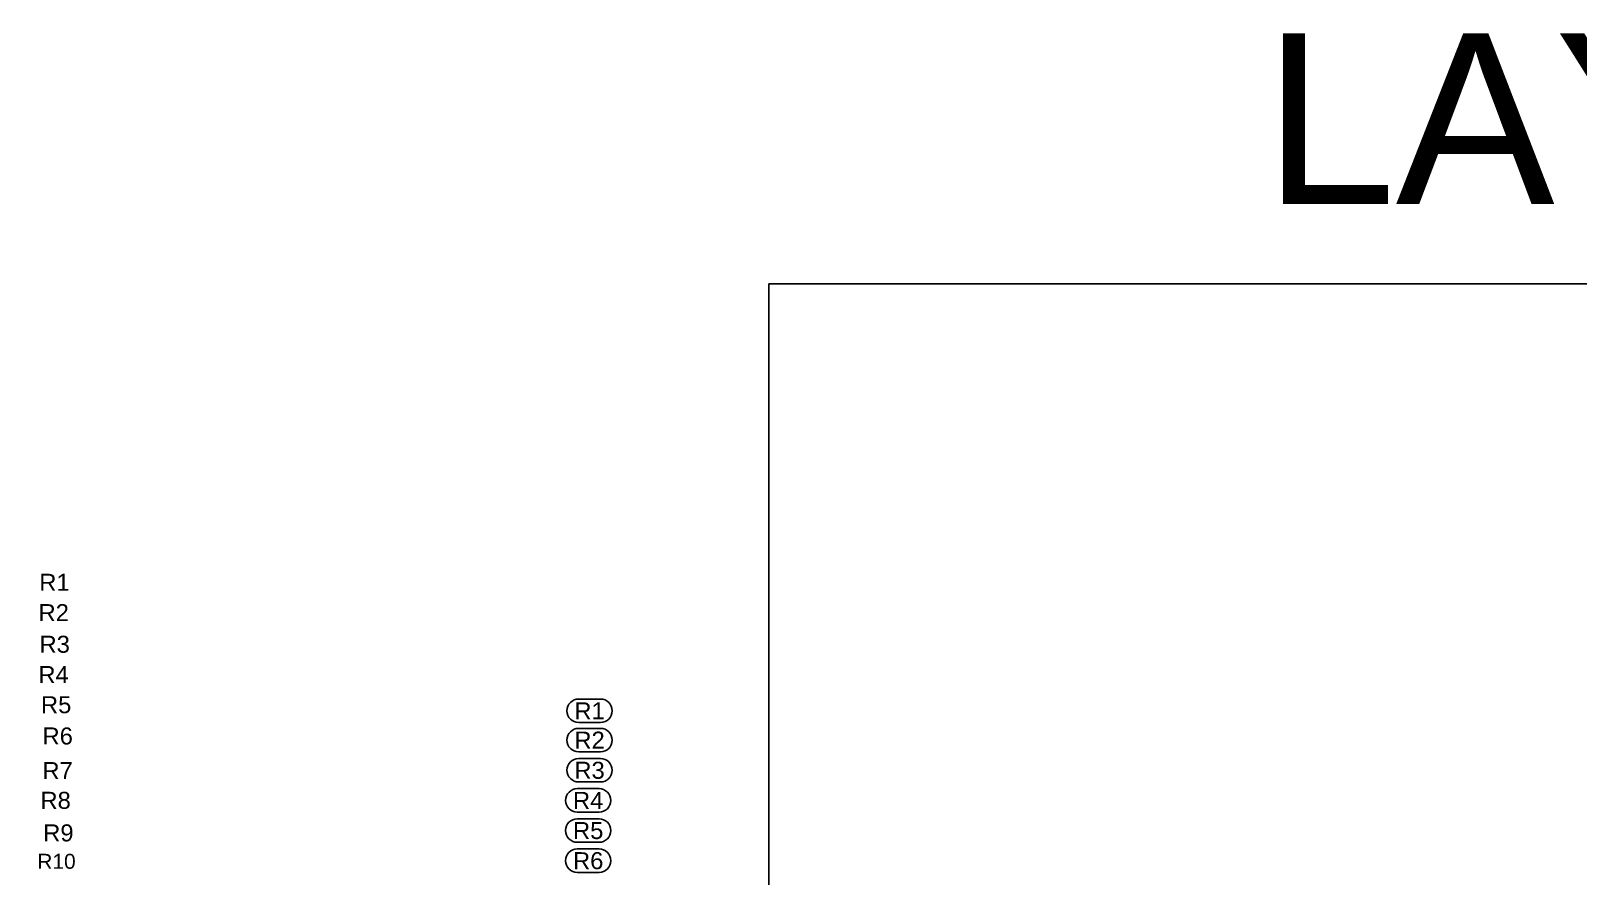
# Model space of a CAD drawing. Header units: feet. Extents: x -13431 to 15277, y 10370 to 29871.
# Drawn here: x 4608 to 5644, y 15103 to 15669 of the extents above; entities that cross this region are included whole.
import ezdxf
from ezdxf.enums import TextEntityAlignment as Align

# ---------------------------------------------------------------- set-up
doc = ezdxf.new("R2010")
doc.units = ezdxf.units.FT
doc.header["$MEASUREMENT"] = 0
doc.set_wipeout_variables(frame=1)
doc.layers.add('E - MODULE', color=7, linetype='Continuous')
doc.layers.add('Z - TITLEBLOCK TXT', color=7, linetype='Continuous')
doc.layers.add('LOCKED (NO PRINT)', color=7, linetype='Continuous', plot=False)
doc.styles.add('TITLE BBLOCK TEXT', font='ARIALUNI.TTF')

# ---------------------------------------------------------------- blocks, each defined once
blk = doc.blocks.new('A$C035F63DD')
at = {"color": 3}
blk.add_lwpolyline([(-0.0798, 0.0034, -1), (-0.0798, 0.1359), (0.043, 0.1359, -1), (0.043, 0.0034)], format="xyb", close=True, dxfattribs=at)
at = {"layer": 'Z - TITLEBLOCK TXT', "color": 7, "style": 'TITLE BBLOCK TEXT'}
blk.add_text('R1', height=0.09595, rotation=359.98856, dxfattribs=at).set_placement((-0.0184, 0.0696), align=Align.MIDDLE_CENTER)
blk = doc.blocks.new('A$C78CA008D')
at = {"color": 3}
blk.add_lwpolyline([(-0.0798, -0.0062, -1), (-0.0798, 0.1262), (0.043, 0.1262, -1), (0.043, -0.0062)], format="xyb", close=True, dxfattribs=at)
at = {"layer": 'Z - TITLEBLOCK TXT', "color": 7, "style": 'TITLE BBLOCK TEXT'}
blk.add_text('R2', height=0.09595, rotation=359.98856, dxfattribs=at).set_placement((-0.0184, 0.06), align=Align.MIDDLE_CENTER)
blk = doc.blocks.new('A$C188C70DB')
at = {"color": 3}
blk.add_lwpolyline([(-0.0852, 0.0097, -1), (-0.0852, 0.1421), (0.0376, 0.1421, -1), (0.0376, 0.0097)], format="xyb", close=True, dxfattribs=at)
at = {"layer": 'Z - TITLEBLOCK TXT', "color": 7, "style": 'TITLE BBLOCK TEXT'}
blk.add_text('R3', height=0.09595, rotation=359.98856, dxfattribs=at).set_placement((-0.0238, 0.0759), align=Align.MIDDLE_CENTER)
blk = doc.blocks.new('A$C192F5397')
at = {"color": 3}
blk.add_lwpolyline([(-0.1004, 0.004, -1), (-0.1004, 0.1364), (0.0224, 0.1364, -1), (0.0224, 0.004)], format="xyb", close=True, dxfattribs=at)
at = {"layer": 'Z - TITLEBLOCK TXT', "color": 7, "style": 'TITLE BBLOCK TEXT'}
blk.add_text('R4', height=0.09595, rotation=359.98856, dxfattribs=at).set_placement((-0.039, 0.0702), align=Align.MIDDLE_CENTER)
blk = doc.blocks.new('A$C2E9D7AD3')
at = {"color": 3}
blk.add_lwpolyline([(-0.0838, 0.0062, -1), (-0.0838, 0.1387), (0.039, 0.1387, -1), (0.039, 0.0062)], format="xyb", close=True, dxfattribs=at)
at = {"layer": 'Z - TITLEBLOCK TXT', "color": 7, "style": 'TITLE BBLOCK TEXT'}
blk.add_text('R5', height=0.09595, rotation=359.98856, dxfattribs=at).set_placement((-0.0224, 0.0725), align=Align.MIDDLE_CENTER)
blk = doc.blocks.new('A$C1B3971E3')
at = {"color": 3}
blk.add_lwpolyline([(-0.0825, 0.003, -1), (-0.0825, 0.1354), (0.0404, 0.1354, -1), (0.0404, 0.003)], format="xyb", close=True, dxfattribs=at)
at = {"layer": 'Z - TITLEBLOCK TXT', "color": 7, "style": 'TITLE BBLOCK TEXT'}
blk.add_text('R6', height=0.09595, rotation=359.98856, dxfattribs=at).set_placement((-0.021, 0.0692), align=Align.MIDDLE_CENTER)
blk = doc.blocks.new('*U181')
at = {"color": 3}
blk.add_wipeout([(-7.3, -7.1), (-5.7, -7.1), (-4.2, -7.1), (-2.6, -7.1), (-1, -7.1), (0.6, -7.1), (2.1, -7.1), (3.7, -7.1), (5.3, -7.1), (6.9, -7.1), (8.4, -7), (9.9, -6.6), (11.4, -5.9), (12.6, -5), (13.7, -3.8), (14.5, -2.5), (15, -1), (15.2, 0.6), (15, 2.1), (14.6, 3.6), (13.9, 5), (12.9, 6.3), (11.7, 7.3), (10.4, 8), (8.9, 8.5), (7.3, 8.7), (5.7, 8.7), (4.2, 8.7), (2.6, 8.7), (1, 8.7), (-0.6, 8.7), (-2.1, 8.7), (-3.7, 8.7), (-5.3, 8.7), (-6.9, 8.7), (-8.4, 8.6), (-9.9, 8.2), (-11.4, 7.5), (-12.6, 6.6), (-13.7, 5.4), (-14.5, 4.1), (-15, 2.6), (-15.2, 1), (-15, -0.6), (-14.6, -2.1), (-13.9, -3.5), (-12.9, -4.7), (-11.7, -5.7), (-10.4, -6.5), (-8.9, -6.9)], dxfattribs=at)
at = {"layer": 'Z - TITLEBLOCK TXT', "color": 7, "style": 'TITLE BBLOCK TEXT'}
blk.add_text('R4', height=11.4, rotation=359.9886, dxfattribs=at).set_placement((0, 0.8), align=Align.MIDDLE_CENTER)
blk = doc.blocks.new('*U183')
at = {"color": 3}
blk.add_wipeout([(-7.5, -8.1), (-5.9, -8.1), (-4.4, -8.1), (-2.8, -8.1), (-1.2, -8.1), (0.3, -8.1), (1.9, -8.1), (3.5, -8.1), (5.1, -8.1), (6.6, -8.1), (8.2, -8), (9.7, -7.6), (11.1, -7), (12.4, -6), (13.4, -4.9), (14.2, -3.5), (14.7, -2), (14.9, -0.5), (14.8, 1.1), (14.4, 2.6), (13.7, 4), (12.7, 5.2), (11.5, 6.3), (10.1, 7), (8.6, 7.5), (7.1, 7.6), (5.5, 7.6), (3.9, 7.6), (2.4, 7.6), (0.8, 7.6), (-0.8, 7.6), (-2.4, 7.6), (-3.9, 7.6), (-5.5, 7.6), (-7.1, 7.6), (-8.6, 7.5), (-10.2, 7.2), (-11.6, 6.5), (-12.8, 5.6), (-13.9, 4.4), (-14.7, 3), (-15.2, 1.5), (-15.4, 0), (-15.3, -1.6), (-14.8, -3.1), (-14.1, -4.5), (-13.2, -5.7), (-12, -6.7), (-10.6, -7.5), (-9.1, -7.9)], dxfattribs=at)
at = {"layer": 'Z - TITLEBLOCK TXT', "color": 7, "style": 'TITLE BBLOCK TEXT'}
blk.add_text('R1', height=11.4, rotation=359.9886, dxfattribs=at).set_placement((-0.2, -0.2), align=Align.MIDDLE_CENTER)
blk = doc.blocks.new('*U177')
at = {"color": 3}
blk.add_wipeout([(-7.3, -7.8), (-5.7, -7.8), (-4.2, -7.8), (-2.6, -7.8), (-1, -7.8), (0.6, -7.8), (2.1, -7.8), (3.7, -7.8), (5.3, -7.8), (6.9, -7.8), (8.4, -7.7), (9.9, -7.3), (11.4, -6.6), (12.6, -5.7), (13.7, -4.5), (14.5, -3.2), (15, -1.7), (15.2, -0.1), (15, 1.5), (14.6, 3), (13.9, 4.4), (12.9, 5.6), (11.7, 6.6), (10.4, 7.4), (8.9, 7.8), (7.3, 8), (5.7, 8), (4.2, 8), (2.6, 8), (1, 8), (-0.6, 8), (-2.1, 8), (-3.7, 8), (-5.3, 8), (-6.9, 8), (-8.4, 7.9), (-9.9, 7.5), (-11.4, 6.8), (-12.6, 5.9), (-13.7, 4.7), (-14.5, 3.4), (-15, 1.9), (-15.2, 0.3), (-15, -1.2), (-14.6, -2.7), (-13.9, -4.1), (-12.9, -5.4), (-11.7, -6.4), (-10.4, -7.1), (-8.9, -7.6)], dxfattribs=at)
at = {"layer": 'Z - TITLEBLOCK TXT', "style": 'TITLE BBLOCK TEXT'}
blk.add_text('R2', height=11.4, rotation=359.9886, dxfattribs=at).set_placement((0, 0.1), align=Align.MIDDLE_CENTER)
blk = doc.blocks.new('*U182')
at = {"color": 3}
blk.add_wipeout([(-7.3, -7.4), (-5.7, -7.4), (-4.2, -7.4), (-2.6, -7.4), (-1, -7.4), (0.6, -7.4), (2.1, -7.4), (3.7, -7.4), (5.3, -7.4), (6.9, -7.4), (8.4, -7.3), (9.9, -7), (11.4, -6.3), (12.6, -5.3), (13.7, -4.2), (14.5, -2.8), (15, -1.3), (15.2, 0.2), (15, 1.8), (14.6, 3.3), (13.9, 4.7), (12.9, 5.9), (11.7, 6.9), (10.4, 7.7), (8.9, 8.2), (7.3, 8.3), (5.7, 8.3), (4.2, 8.3), (2.6, 8.3), (1, 8.3), (-0.6, 8.3), (-2.1, 8.3), (-3.7, 8.3), (-5.3, 8.3), (-6.9, 8.3), (-8.4, 8.2), (-9.9, 7.9), (-11.4, 7.2), (-12.6, 6.2), (-13.7, 5.1), (-14.5, 3.7), (-15, 2.2), (-15.2, 0.7), (-15, -0.9), (-14.6, -2.4), (-13.9, -3.8), (-12.9, -5), (-11.7, -6), (-10.4, -6.8), (-8.9, -7.3)], dxfattribs=at)
at = {"layer": 'Z - TITLEBLOCK TXT', "color": 7, "style": 'TITLE BBLOCK TEXT'}
blk.add_text('R3', height=11.4, rotation=359.9886, dxfattribs=at).set_placement((0, 0.5), align=Align.MIDDLE_CENTER)
blk = doc.blocks.new('*U180')
at = {"color": 3}
blk.add_wipeout([(-7.3, -6.7), (-5.7, -6.7), (-4.2, -6.7), (-2.6, -6.7), (-1, -6.7), (0.6, -6.7), (2.1, -6.7), (3.7, -6.7), (5.3, -6.7), (6.9, -6.7), (8.4, -6.6), (9.9, -6.3), (11.4, -5.6), (12.6, -4.6), (13.7, -3.5), (14.5, -2.1), (15, -0.6), (15.2, 0.9), (15, 2.5), (14.6, 4), (13.9, 5.4), (12.9, 6.6), (11.7, 7.6), (10.4, 8.4), (8.9, 8.9), (7.3, 9), (5.7, 9), (4.2, 9), (2.6, 9), (1, 9), (-0.6, 9), (-2.1, 9), (-3.7, 9), (-5.3, 9), (-6.9, 9), (-8.4, 8.9), (-9.9, 8.5), (-11.4, 7.9), (-12.6, 6.9), (-13.7, 5.8), (-14.5, 4.4), (-15, 2.9), (-15.2, 1.4), (-15, -0.2), (-14.6, -1.7), (-13.9, -3.1), (-12.9, -4.3), (-11.7, -5.3), (-10.4, -6.1), (-8.9, -6.6)], dxfattribs=at)
at = {"layer": 'Z - TITLEBLOCK TXT', "color": 7, "style": 'TITLE BBLOCK TEXT'}
blk.add_text('R5', height=11.4, rotation=359.9886, dxfattribs=at).set_placement((0, 1.1), align=Align.MIDDLE_CENTER)
blk = doc.blocks.new('*U179')
at = {"color": 3}
blk.add_wipeout([(-7.3, -6.7), (-5.7, -6.7), (-4.2, -6.7), (-2.6, -6.7), (-1, -6.7), (0.6, -6.7), (2.1, -6.7), (3.7, -6.7), (5.3, -6.7), (6.9, -6.7), (8.4, -6.6), (9.9, -6.3), (11.4, -5.6), (12.6, -4.6), (13.7, -3.5), (14.5, -2.1), (15, -0.6), (15.2, 0.9), (15, 2.5), (14.6, 4), (13.9, 5.4), (12.9, 6.6), (11.7, 7.6), (10.4, 8.4), (8.9, 8.9), (7.3, 9), (5.7, 9), (4.2, 9), (2.6, 9), (1, 9), (-0.6, 9), (-2.1, 9), (-3.7, 9), (-5.3, 9), (-6.9, 9), (-8.4, 8.9), (-9.9, 8.5), (-11.4, 7.9), (-12.6, 6.9), (-13.7, 5.8), (-14.5, 4.4), (-15, 2.9), (-15.2, 1.4), (-15, -0.2), (-14.6, -1.7), (-13.9, -3.1), (-12.9, -4.3), (-11.7, -5.3), (-10.4, -6.1), (-8.9, -6.6)], dxfattribs=at)
at = {"layer": 'Z - TITLEBLOCK TXT', "color": 7, "style": 'TITLE BBLOCK TEXT'}
blk.add_text('R6', height=11.4, rotation=359.9886, dxfattribs=at).set_placement((0, 1.1), align=Align.MIDDLE_CENTER)
blk = doc.blocks.new('*U178')
at = {"color": 3}
blk.add_wipeout([(-7.3, -7.1), (-5.7, -7.1), (-4.2, -7.1), (-2.6, -7.1), (-1, -7.1), (0.6, -7.1), (2.1, -7.1), (3.7, -7.1), (5.3, -7.1), (6.9, -7.1), (8.4, -7), (9.9, -6.6), (11.4, -5.9), (12.6, -5), (13.7, -3.8), (14.5, -2.5), (15, -1), (15.2, 0.6), (15, 2.1), (14.6, 3.6), (13.9, 5), (12.9, 6.3), (11.7, 7.3), (10.4, 8), (8.9, 8.5), (7.3, 8.7), (5.7, 8.7), (4.2, 8.7), (2.6, 8.7), (1, 8.7), (-0.6, 8.7), (-2.1, 8.7), (-3.7, 8.7), (-5.3, 8.7), (-6.9, 8.7), (-8.4, 8.6), (-9.9, 8.2), (-11.4, 7.5), (-12.6, 6.6), (-13.7, 5.4), (-14.5, 4), (-15, 2.6), (-15.2, 1), (-15, -0.6), (-14.6, -2.1), (-13.9, -3.5), (-12.9, -4.7), (-11.7, -5.7), (-10.4, -6.5), (-8.9, -6.9)], dxfattribs=at)
at = {"layer": 'Z - TITLEBLOCK TXT', "color": 7, "style": 'TITLE BBLOCK TEXT'}
blk.add_text('R7', height=11.4, rotation=359.9886, dxfattribs=at).set_placement((0, 0.8), align=Align.MIDDLE_CENTER)
blk = doc.blocks.new('*U176')
at = {"color": 3}
blk.add_wipeout([(-7.3, -8.1), (-5.7, -8.1), (-4.2, -8.1), (-2.6, -8.1), (-1, -8.1), (0.6, -8.1), (2.1, -8.1), (3.7, -8.1), (5.3, -8.1), (6.9, -8.1), (8.4, -8), (9.9, -7.6), (11.4, -7), (12.6, -6), (13.7, -4.9), (14.5, -3.5), (15, -2), (15.2, -0.5), (15, 1.1), (14.6, 2.6), (13.9, 4), (12.9, 5.2), (11.7, 6.3), (10.4, 7), (8.9, 7.5), (7.3, 7.6), (5.7, 7.6), (4.2, 7.6), (2.6, 7.6), (1, 7.6), (-0.6, 7.6), (-2.1, 7.6), (-3.7, 7.6), (-5.3, 7.6), (-6.9, 7.6), (-8.4, 7.5), (-9.9, 7.2), (-11.4, 6.5), (-12.6, 5.6), (-13.7, 4.4), (-14.5, 3), (-15, 1.5), (-15.2, 0), (-15, -1.6), (-14.6, -3.1), (-13.9, -4.5), (-12.9, -5.7), (-11.7, -6.7), (-10.4, -7.5), (-8.9, -7.9)], dxfattribs=at)
at = {"layer": 'Z - TITLEBLOCK TXT', "color": 7, "style": 'TITLE BBLOCK TEXT'}
blk.add_text('R9', height=11.4, rotation=359.9886, dxfattribs=at).set_placement((0, -0.2), align=Align.MIDDLE_CENTER)
blk = doc.blocks.new('ROOF10_ID')
at = {"color": 3}
blk.add_wipeout([(6.9, 7.7), (8.4, 7.5), (9.9, 7), (11.3, 6.3), (12.5, 5.3), (13.5, 4.1), (14.2, 2.7), (14.6, 1.1), (14.7, -0.4), (14.5, -2), (14, -3.5), (13.2, -4.8), (12.2, -6), (10.9, -6.9), (9.5, -7.6), (8, -8), (6.4, -8.1), (4.9, -8.1), (3.3, -8.1), (1.7, -8.1), (0.1, -8.1), (-1.4, -8.1), (-3, -8.1), (-4.6, -8.1), (-6.1, -8.1), (-7.7, -8.1), (-9.3, -7.9), (-10.8, -7.4), (-12.2, -6.7), (-13.4, -5.7), (-14.3, -4.4), (-15, -3.1), (-15.5, -1.5), (-15.6, 0), (-15.4, 1.6), (-14.9, 3.1), (-14.1, 4.4), (-13, 5.6), (-11.8, 6.5), (-10.4, 7.2), (-8.8, 7.6), (-7.3, 7.7), (-5.7, 7.7), (-4.1, 7.7), (-2.6, 7.7), (-1, 7.7), (0.6, 7.7), (2.2, 7.7), (3.7, 7.7), (5.3, 7.7)], dxfattribs=at)
at = {"layer": 'Z - TITLEBLOCK TXT', "color": 7, "style": 'TITLE BBLOCK TEXT'}
blk.add_text('R10', height=10.03, rotation=359.9886, dxfattribs=at).set_placement((-0.4, -0.2), align=Align.MIDDLE_CENTER)
blk = doc.blocks.new('ROOF8_ID')
at = {"color": 3}
blk.add_wipeout([(-7.8, -8.1), (-6.2, -8.1), (-4.7, -8.1), (-3.1, -8.1), (-1.5, -8.1), (0.1, -8.1), (1.6, -8.1), (3.2, -8.1), (4.8, -8.1), (6.3, -8.1), (7.9, -8), (9.4, -7.6), (10.8, -7), (12.1, -6), (13.1, -4.8), (13.9, -3.5), (14.4, -2), (14.6, -0.4), (14.5, 1.1), (14.1, 2.6), (13.4, 4), (12.4, 5.3), (11.2, 6.3), (9.8, 7), (8.3, 7.5), (6.8, 7.6), (5.2, 7.6), (3.6, 7.6), (2.1, 7.6), (0.5, 7.6), (-1.1, 7.6), (-2.6, 7.6), (-4.2, 7.6), (-5.8, 7.6), (-7.4, 7.6), (-8.9, 7.6), (-10.5, 7.2), (-11.9, 6.5), (-13.1, 5.6), (-14.2, 4.4), (-15, 3), (-15.5, 1.6), (-15.7, 0), (-15.6, -1.6), (-15.1, -3.1), (-14.4, -4.5), (-13.4, -5.7), (-12.2, -6.7), (-10.9, -7.5), (-9.4, -7.9)], dxfattribs=at)
at = {"layer": 'Z - TITLEBLOCK TXT', "color": 7, "style": 'TITLE BBLOCK TEXT'}
blk.add_text('R8', height=11.4, rotation=359.9886, dxfattribs=at).set_placement((-0.5, -0.2), align=Align.MIDDLE_CENTER)

msp = doc.modelspace()

# ---------------------------------------------------------------- linework, layer by layer
at = {"layer": 'LOCKED (NO PRINT)', "color": 7}
msp.add_lwpolyline([(6525.95503, 15499.47019), (5102.34881, 15499.47019), (5102.34881, 14622.30167), (6525.95503, 14622.30167)], close=True, dxfattribs=at)

# ---------------------------------------------------------------- block references
at = {"xscale": 118.7716407580049, "yscale": 118.7716407580049, "zscale": 118.7716407580049}
for name, p in [('A$C035F63DD', (4984.40051, 15205.18027)), ('A$C78CA008D', (4984.40051, 15186.69221)), ('A$C188C70DB', (4985.04205, 15164.61477)), ('A$C192F5397', (4985.92539, 15145.10054)), ('A$C2E9D7AD3', (4983.95216, 15124.64063)), ('A$C1B3971E3', (4983.79116, 15104.83869))]:
    msp.add_blockref(name, p, dxfattribs=at)
at = {"layer": 'E - MODULE', "color": 3}
for name, p in [('*U183', (4623.96362, 15299.74127)), ('*U181', (4623.17162, 15236.94979)), ('*U179', (4625.952, 15195.50856)), ('*U178', (4625.88382, 15172.62304)), ('*U176', (4626.40537, 15131.87671))]:
    msp.add_blockref(name, p, dxfattribs=at)

# ---------------------------------------------------------------- texts
at = {"layer": 'LOCKED (NO PRINT)', "color": 7, "style": 'TITLE BBLOCK TEXT'}
msp.add_text('LAYOUT', height=114.235434, rotation=359.98856394, dxfattribs=at).set_placement((5433.53645, 15553.06698))

# ---------------------------------------------------------------- next in the draw order: block references
at = {"layer": 'E - MODULE', "color": 3}
for name, p in [('*U177', (4623.28565, 15279.12645)), ('*U182', (4623.94055, 15257.55274)), ('*U180', (4624.901, 15216.4372)), ('ROOF8_ID', (4625.05446, 15153.682)), ('ROOF10_ID', (4625.53034, 15112.82627))]:
    msp.add_blockref(name, p, dxfattribs=at)

doc.saveas('drawing.dxf')
